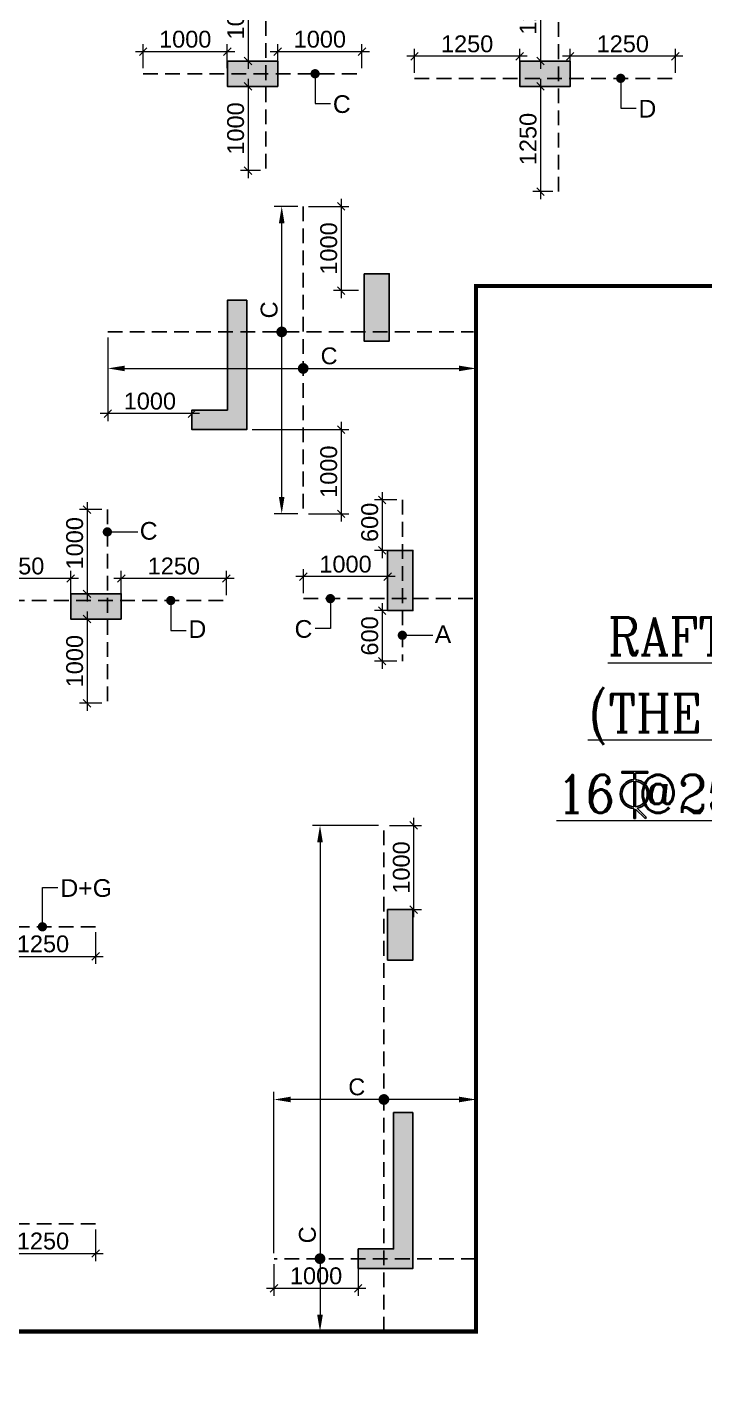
# Model space of a CAD drawing. Header units: millimetres. Extents: x 1123469 to 1752051, y -126924 to 196924.
# Drawn here: x 1483269 to 1491314, y 126439 to 142469 of the extents above; entities that cross this region are included whole.
import ezdxf

# ---------------------------------------------------------------- set-up
doc = ezdxf.new("R2010")
doc.units = ezdxf.units.MM
doc.header["$LTSCALE"] = 500
doc.header["$MEASUREMENT"] = 0
doc.header["$PDMODE"] = 34
doc.linetypes.add('CONTINOUS', pattern=[0])
doc.linetypes.add('HIDDEN', pattern=[0.375, 0.25, -0.125])
doc.layers.get('Defpoints').update_dxf_attribs({"lineweight": 0})
for name, color, linetype, lineweight in [('ARWO', 1, 'Continuous', 18), ('COLUMN NO', 1, 'Continuous', 20), ('CUT OUT', 1, 'Continuous', 13), ('dim-M', 1, 'Continuous', 15), ('FOOTING', 1, 'Continuous', 15), ('TEXT2', 3, 'Continuous', 15), ('TOWER COL HATCH', 253, 'Continuous', 20)]:
    doc.layers.add(name, color=color, linetype=linetype, lineweight=lineweight)
for name, color, linetype in [('COL. DIM', 3, 'Continuous'), ('reinf.', 4, 'Continuous'), ('TEX', 7, 'Continuous'), ('TEXT 1', 1, 'Continuous'), ('TOWER AREA COLUMN.', 6, 'Continuous')]:
    doc.layers.add(name, color=color, linetype=linetype)
doc.styles.add('3mm', font='arial.ttf')
doc.styles.add('K-DIM-2', font='romanc.shx', dxfattribs={"width": 0.9, "height": 125})
doc.dimstyles.new('PARAMVEER', dxfattribs={"dimtxt": 200, "dimasz": 100, "dimexe": 0, "dimexo": 25, "dimgap": 10, "dimtad": 1, "dimdec": 0, "dimrnd": 5, "dimzin": 0, "dimdsep": 46, "dimtxsty": '3mm', "dimblk": 'OBLIQUE', "dimcen": 0.09, "dimdle": 75, "dimclrd": 1, "dimclre": 1, "dimclrt": 3, "dimadec": 0, "dimazin": 0, "dimtfac": 1, "dimtdec": 0, "dimtmove": 1, "dimatfit": 3, "dimfxl": 100, "dimtolj": 1, "dimtzin": 0, "dimlwd": 18, "dimlwe": 5, "dimarcsym": 0})
doc.dimstyles.new('PARAMVEER BEAM', dxfattribs={"dimtxt": 200, "dimasz": 100, "dimexe": 0, "dimexo": 0, "dimgap": 10, "dimtad": 1, "dimdec": 0, "dimzin": 0, "dimdsep": 46, "dimtxsty": '3mm', "dimblk": 'ARCHTICK', "dimcen": 0.09, "dimdle": 75, "dimclrd": 1, "dimclre": 1, "dimclrt": 3, "dimadec": 0, "dimazin": 0, "dimtfac": 1, "dimtdec": 0, "dimtmove": 1, "dimatfit": 3, "dimfxl": 100, "dimtolj": 1, "dimtzin": 0, "dimlwd": 18, "dimlwe": 5, "dimarcsym": 0})

# ---------------------------------------------------------------- blocks, each defined once
blk = doc.blocks.new('3tgra')
at = {"layer": 'TOWER COL HATCH'}
h = blk.add_hatch(color=253, dxfattribs=at)
h.dxf.hatch_style = 1
h.paths.add_polyline_path([(1388426, 79042), (1388426, 78742), (1387826, 78742), (1387826, 79042)])
h = blk.add_hatch(color=253, dxfattribs=at)
h.dxf.hatch_style = 1
h.paths.add_polyline_path([(1391901, 79042), (1391901, 78742), (1391301, 78742), (1391301, 79042)])
h = blk.add_hatch(color=253, dxfattribs=at)
h.dxf.hatch_style = 1
h.paths.add_polyline_path([(1389451, 76517), (1389751, 76517), (1389751, 75717), (1389451, 75717)])
h = blk.add_hatch(color=253, dxfattribs=at)
h.dxf.hatch_style = 1
h.paths.add_polyline_path([(1388056, 76202), (1388056, 74667), (1387406, 74667), (1387406, 74897), (1387826, 74897), (1387826, 76202)])
h = blk.add_hatch(color=253, dxfattribs=at)
h.dxf.hatch_style = 1
h.paths.add_polyline_path([(1389731, 73232), (1390031, 73232), (1390031, 72517), (1389731, 72517)])
h = blk.add_hatch(color=253, dxfattribs=at)
h.dxf.hatch_style = 1
h.paths.add_polyline_path([(1386566, 72417), (1386566, 72717), (1385966, 72717), (1385966, 72417)])
h = blk.add_hatch(color=253, dxfattribs=at)
h.dxf.hatch_style = 1
h.paths.add_polyline_path([(1389731, 68967), (1390031, 68967), (1390031, 68367), (1389731, 68367)])
h = blk.add_hatch(color=253, dxfattribs=at)
h.dxf.hatch_style = 1
h.paths.add_polyline_path([(1390031, 66557), (1390031, 64707), (1389381, 64707), (1389381, 64937), (1389801, 64937), (1389801, 66557)])
at = {"layer": 'TOWER AREA COLUMN.', "color": 4}
for points in [[(1388426, 79042), (1388426, 78742), (1387826, 78742), (1387826, 79042)], [(1391901, 79042), (1391901, 78742), (1391301, 78742), (1391301, 79042)], [(1389451, 76517), (1389751, 76517), (1389751, 75717), (1389451, 75717)], [(1389731, 73232), (1390031, 73232), (1390031, 72517), (1389731, 72517)], [(1386566, 72417), (1386566, 72717), (1385966, 72717), (1385966, 72417)], [(1389731, 68967), (1390031, 68967), (1390031, 68367), (1389731, 68367)]]:
    blk.add_lwpolyline(points, close=True, dxfattribs=at)
for points in [[(1388056, 76202), (1388056, 74667), (1387406, 74667), (1387406, 74897), (1387826, 74897), (1387826, 76202), (1388056, 76202)], [(1390031, 66557), (1390031, 64707), (1389381, 64707), (1389381, 64937), (1389801, 64937), (1389801, 66557), (1390031, 66557)]]:
    blk.add_lwpolyline(points, dxfattribs=at)
blk = doc.blocks.new('_Oblique')
at = {"color": 0, "linetype": 'ByBlock', "lineweight": -2}
blk.add_line((-0.5, -0.5), (0.5, 0.5), dxfattribs=at)
blk = doc.blocks.new('*D332')
at = {"layer": 'COL. DIM', "color": 1, "linetype": 'CONTINOUS', "lineweight": 5, "ltscale": 10, "transparency": 16777216}
for p, q in [((1489518, 141764), (1489281, 141764)), ((1489518, 140514), (1489281, 140514))]:
    blk.add_line(p, q, dxfattribs=at)
at = {"layer": 'COL. DIM', "color": 1, "lineweight": 18, "ltscale": 10, "transparency": 16777216}
blk.add_line((1489371, 141854), (1489371, 140424), dxfattribs=at)
at = {"layer": 'Defpoints', "color": 0, "ltscale": 10, "transparency": 16777216}
for p in [(1489583, 141764), (1489371, 140514), (1489583, 140514)]:
    blk.add_point(p, dxfattribs=at)
at = {"layer": 'COL. DIM', "color": 1, "lineweight": 18, "ltscale": 10, "transparency": 16777216, "xscale": 90, "yscale": 90, "zscale": 90}
for p, rotation in [((1489371, 141764), 90), ((1489371, 140514), 270)]:
    blk.add_blockref('_Oblique', p, dxfattribs=dict(at, rotation=rotation))
at = {"layer": 'COL. DIM', "color": 3, "ltscale": 10, "transparency": 16777216, "insert": (1489224, 141139), "char_height": 200, "attachment_point": 5, "rotation": 90, "style": '3mm'}
blk.add_mtext('\\A1;1250', dxfattribs=at)
blk = doc.blocks.new('*D333')
at = {"layer": 'COL. DIM', "color": 1, "linetype": 'CONTINOUS', "lineweight": 5, "ltscale": 10, "transparency": 16777216}
for p, q in [((1487874, 141925), (1487874, 142211)), ((1489124, 141925), (1489124, 142211))]:
    blk.add_line(p, q, dxfattribs=at)
at = {"layer": 'COL. DIM', "color": 1, "lineweight": 18, "ltscale": 10, "transparency": 16777216}
blk.add_line((1489214, 142121), (1487784, 142121), dxfattribs=at)
at = {"layer": 'Defpoints', "color": 0, "ltscale": 10, "transparency": 16777216}
for p in [(1487874, 142121), (1487874, 141860), (1489124, 141860)]:
    blk.add_point(p, dxfattribs=at)
at = {"layer": 'COL. DIM', "color": 1, "lineweight": 18, "ltscale": 10, "transparency": 16777216, "xscale": 90, "yscale": 90, "zscale": 90, "rotation": 180}
blk.add_blockref('_Oblique', (1487874, 142121), dxfattribs=at)
at = {"layer": 'COL. DIM', "color": 1, "lineweight": 18, "ltscale": 10, "transparency": 16777216, "xscale": 90, "yscale": 90, "zscale": 90}
blk.add_blockref('_Oblique', (1489124, 142121), dxfattribs=at)
at = {"layer": 'COL. DIM', "color": 3, "ltscale": 10, "transparency": 16777216, "insert": (1488499, 142268), "char_height": 200, "attachment_point": 5, "style": '3mm'}
blk.add_mtext('\\A1;1250', dxfattribs=at)
blk = doc.blocks.new('_ArchTick')
at = {"color": 0, "linetype": 'ByBlock', "const_width": 0.15}
blk.add_lwpolyline([(-0.5, -0.5), (0.5, 0.5)], dxfattribs=at)
blk = doc.blocks.new('*D334')
at = {"layer": 'COL. DIM', "color": 1, "linetype": 'CONTINOUS', "lineweight": 5, "ltscale": 10, "transparency": 16777216}
for p, q in [((1489724, 141925), (1489724, 142211)), ((1490974, 141925), (1490974, 142211))]:
    blk.add_line(p, q, dxfattribs=at)
at = {"layer": 'COL. DIM', "color": 1, "lineweight": 18, "ltscale": 10, "transparency": 16777216}
blk.add_line((1491064, 142121), (1489634, 142121), dxfattribs=at)
at = {"layer": 'Defpoints', "color": 0, "ltscale": 10, "transparency": 16777216}
for p in [(1489724, 142121), (1489724, 141860), (1490974, 141860)]:
    blk.add_point(p, dxfattribs=at)
at = {"layer": 'COL. DIM', "color": 1, "lineweight": 18, "ltscale": 10, "transparency": 16777216, "xscale": 90, "yscale": 90, "zscale": 90, "rotation": 180}
blk.add_blockref('_Oblique', (1489724, 142121), dxfattribs=at)
at = {"layer": 'COL. DIM', "color": 1, "lineweight": 18, "ltscale": 10, "transparency": 16777216, "xscale": 90, "yscale": 90, "zscale": 90}
blk.add_blockref('_Oblique', (1490974, 142121), dxfattribs=at)
at = {"layer": 'COL. DIM', "color": 3, "ltscale": 10, "transparency": 16777216, "insert": (1490349, 142268), "char_height": 200, "attachment_point": 5, "style": '3mm'}
blk.add_mtext('\\A1;1250', dxfattribs=at)
blk = doc.blocks.new('*D335')
at = {"layer": 'COL. DIM', "color": 1, "linetype": 'CONTINOUS', "lineweight": 5, "ltscale": 10, "transparency": 16777216}
for p, q in [((1489518, 143314), (1489281, 143314)), ((1489518, 142064), (1489281, 142064))]:
    blk.add_line(p, q, dxfattribs=at)
at = {"layer": 'COL. DIM', "color": 1, "lineweight": 18, "ltscale": 10, "transparency": 16777216}
blk.add_line((1489371, 143404), (1489371, 141974), dxfattribs=at)
at = {"layer": 'Defpoints', "color": 0, "ltscale": 10, "transparency": 16777216}
for p in [(1489583, 143314), (1489371, 142064), (1489583, 142064)]:
    blk.add_point(p, dxfattribs=at)
at = {"layer": 'COL. DIM', "color": 1, "lineweight": 18, "ltscale": 10, "transparency": 16777216, "xscale": 90, "yscale": 90, "zscale": 90}
for p, rotation in [((1489371, 143314), 90), ((1489371, 142064), 270)]:
    blk.add_blockref('_Oblique', p, dxfattribs=dict(at, rotation=rotation))
at = {"layer": 'COL. DIM', "color": 3, "ltscale": 10, "transparency": 16777216, "insert": (1489224, 142689), "char_height": 200, "attachment_point": 5, "rotation": 90, "style": '3mm'}
blk.add_mtext('\\A1;1250', dxfattribs=at)
blk = doc.blocks.new('*D344')
at = {"layer": 'COL. DIM', "color": 1, "linetype": 'CONTINOUS', "lineweight": 5, "ltscale": 10, "transparency": 16777216}
for p, q in [((1486043, 141764), (1485806, 141764)), ((1486043, 140764), (1485806, 140764))]:
    blk.add_line(p, q, dxfattribs=at)
at = {"layer": 'COL. DIM', "color": 1, "lineweight": 18, "ltscale": 10, "transparency": 16777216}
blk.add_line((1485896, 141854), (1485896, 140674), dxfattribs=at)
at = {"layer": 'Defpoints', "color": 0, "ltscale": 10, "transparency": 16777216}
for p in [(1486108, 141764), (1485896, 140764), (1486108, 140764)]:
    blk.add_point(p, dxfattribs=at)
at = {"layer": 'COL. DIM', "color": 1, "lineweight": 18, "ltscale": 10, "transparency": 16777216, "xscale": 90, "yscale": 90, "zscale": 90}
for p, rotation in [((1485896, 141764), 90), ((1485896, 140764), 270)]:
    blk.add_blockref('_Oblique', p, dxfattribs=dict(at, rotation=rotation))
at = {"layer": 'COL. DIM', "color": 3, "ltscale": 10, "transparency": 16777216, "insert": (1485749, 141264), "char_height": 200, "attachment_point": 5, "rotation": 90, "style": '3mm'}
blk.add_mtext('\\A1;1000', dxfattribs=at)
blk = doc.blocks.new('*D345')
at = {"layer": 'COL. DIM', "color": 1, "linetype": 'CONTINOUS', "lineweight": 5, "ltscale": 10, "transparency": 16777216}
for p, q in [((1484649, 141979), (1484649, 142266)), ((1485649, 141979), (1485649, 142266))]:
    blk.add_line(p, q, dxfattribs=at)
at = {"layer": 'COL. DIM', "color": 1, "lineweight": 18, "ltscale": 10, "transparency": 16777216}
blk.add_line((1485739, 142176), (1484559, 142176), dxfattribs=at)
at = {"layer": 'Defpoints', "color": 0, "ltscale": 10, "transparency": 16777216}
for p in [(1484649, 142176), (1484649, 141914), (1485649, 141914)]:
    blk.add_point(p, dxfattribs=at)
at = {"layer": 'COL. DIM', "color": 1, "lineweight": 18, "ltscale": 10, "transparency": 16777216, "xscale": 90, "yscale": 90, "zscale": 90, "rotation": 180}
blk.add_blockref('_Oblique', (1484649, 142176), dxfattribs=at)
at = {"layer": 'COL. DIM', "color": 1, "lineweight": 18, "ltscale": 10, "transparency": 16777216, "xscale": 90, "yscale": 90, "zscale": 90}
blk.add_blockref('_Oblique', (1485649, 142176), dxfattribs=at)
at = {"layer": 'COL. DIM', "color": 3, "ltscale": 10, "transparency": 16777216, "insert": (1485149, 142323), "char_height": 200, "attachment_point": 5, "style": '3mm'}
blk.add_mtext('\\A1;1000', dxfattribs=at)
blk = doc.blocks.new('*D346')
at = {"layer": 'COL. DIM', "color": 1, "linetype": 'CONTINOUS', "lineweight": 5, "ltscale": 10, "transparency": 16777216}
for p, q in [((1486249, 141979), (1486249, 142266)), ((1487249, 141979), (1487249, 142266))]:
    blk.add_line(p, q, dxfattribs=at)
at = {"layer": 'COL. DIM', "color": 1, "lineweight": 18, "ltscale": 10, "transparency": 16777216}
blk.add_line((1487339, 142176), (1486159, 142176), dxfattribs=at)
at = {"layer": 'Defpoints', "color": 0, "ltscale": 10, "transparency": 16777216}
for p in [(1486249, 142176), (1486249, 141914), (1487249, 141914)]:
    blk.add_point(p, dxfattribs=at)
at = {"layer": 'COL. DIM', "color": 1, "lineweight": 18, "ltscale": 10, "transparency": 16777216, "xscale": 90, "yscale": 90, "zscale": 90, "rotation": 180}
blk.add_blockref('_Oblique', (1486249, 142176), dxfattribs=at)
at = {"layer": 'COL. DIM', "color": 1, "lineweight": 18, "ltscale": 10, "transparency": 16777216, "xscale": 90, "yscale": 90, "zscale": 90}
blk.add_blockref('_Oblique', (1487249, 142176), dxfattribs=at)
at = {"layer": 'COL. DIM', "color": 3, "ltscale": 10, "transparency": 16777216, "insert": (1486749, 142323), "char_height": 200, "attachment_point": 5, "style": '3mm'}
blk.add_mtext('\\A1;1000', dxfattribs=at)
blk = doc.blocks.new('*D347')
at = {"layer": 'COL. DIM', "color": 1, "lineweight": 18, "ltscale": 10, "transparency": 16777216}
blk.add_line((1485896, 143154), (1485896, 141974), dxfattribs=at)
at = {"layer": 'COL. DIM', "color": 1, "linetype": 'CONTINOUS', "lineweight": 5, "ltscale": 10, "transparency": 16777216}
for p, q in [((1486043, 143064), (1485806, 143064)), ((1486043, 142064), (1485806, 142064))]:
    blk.add_line(p, q, dxfattribs=at)
at = {"layer": 'Defpoints', "color": 0, "ltscale": 10, "transparency": 16777216}
for p in [(1486108, 143064), (1485896, 142064), (1486108, 142064)]:
    blk.add_point(p, dxfattribs=at)
at = {"layer": 'COL. DIM', "color": 1, "lineweight": 18, "ltscale": 10, "transparency": 16777216, "xscale": 90, "yscale": 90, "zscale": 90}
for p, rotation in [((1485896, 143064), 90), ((1485896, 142064), 270)]:
    blk.add_blockref('_Oblique', p, dxfattribs=dict(at, rotation=rotation))
at = {"layer": 'COL. DIM', "color": 3, "ltscale": 10, "transparency": 16777216, "insert": (1485749, 142632), "char_height": 200, "attachment_point": 5, "rotation": 90, "style": '3mm'}
blk.add_mtext('\\A1;1000', dxfattribs=at)
blk = doc.blocks.new('*D348')
at = {"layer": 'COL. DIM', "color": 1, "lineweight": 18, "ltscale": 10, "transparency": 16777216}
blk.add_line((1487002, 137779), (1487002, 136599), dxfattribs=at)
at = {"layer": 'COL. DIM', "color": 1, "linetype": 'CONTINOUS', "lineweight": 5, "ltscale": 10, "transparency": 16777216}
for p, q in [((1485944, 137689), (1487092, 137689)), ((1486616, 136689), (1487092, 136689))]:
    blk.add_line(p, q, dxfattribs=at)
at = {"layer": 'Defpoints', "color": 0, "ltscale": 10, "transparency": 16777216}
for p in [(1485879, 137689), (1486551, 136689), (1487002, 136689)]:
    blk.add_point(p, dxfattribs=at)
at = {"layer": 'COL. DIM', "color": 1, "lineweight": 18, "ltscale": 10, "transparency": 16777216, "xscale": 90, "yscale": 90, "zscale": 90}
for p, rotation in [((1487002, 137689), 90), ((1487002, 136689), 270)]:
    blk.add_blockref('_Oblique', p, dxfattribs=dict(at, rotation=rotation))
at = {"layer": 'COL. DIM', "color": 3, "ltscale": 10, "transparency": 16777216, "insert": (1486855, 137189), "char_height": 200, "attachment_point": 5, "rotation": 90, "style": '3mm'}
blk.add_mtext('\\A1;1000', dxfattribs=at)
blk = doc.blocks.new('*D349')
at = {"layer": 'COL. DIM', "color": 1, "linetype": 'CONTINOUS', "lineweight": 5, "ltscale": 10, "transparency": 16777216}
for p, q in [((1484229, 138784), (1484229, 137789)), ((1485229, 137854), (1485229, 137789))]:
    blk.add_line(p, q, dxfattribs=at)
at = {"layer": 'COL. DIM', "color": 1, "lineweight": 18, "ltscale": 10, "transparency": 16777216}
blk.add_line((1485319, 137879), (1484139, 137879), dxfattribs=at)
at = {"layer": 'Defpoints', "color": 0, "ltscale": 10, "transparency": 16777216}
for p in [(1484229, 138849), (1484229, 137879), (1485229, 137919)]:
    blk.add_point(p, dxfattribs=at)
at = {"layer": 'COL. DIM', "color": 1, "lineweight": 18, "ltscale": 10, "transparency": 16777216, "xscale": 90, "yscale": 90, "zscale": 90, "rotation": 180}
blk.add_blockref('_Oblique', (1484229, 137879), dxfattribs=at)
at = {"layer": 'COL. DIM', "color": 1, "lineweight": 18, "ltscale": 10, "transparency": 16777216, "xscale": 90, "yscale": 90, "zscale": 90}
blk.add_blockref('_Oblique', (1485229, 137879), dxfattribs=at)
at = {"layer": 'COL. DIM', "color": 3, "ltscale": 10, "transparency": 16777216, "insert": (1484729, 138026), "char_height": 200, "attachment_point": 5, "style": '3mm'}
blk.add_mtext('\\A1;1000', dxfattribs=at)
blk = doc.blocks.new('*D350')
at = {"layer": 'COL. DIM', "color": 1, "lineweight": 18, "ltscale": 10, "transparency": 16777216}
blk.add_line((1487002, 140429), (1487002, 139249), dxfattribs=at)
at = {"layer": 'COL. DIM', "color": 1, "linetype": 'CONTINOUS', "lineweight": 5, "ltscale": 10, "transparency": 16777216}
for p, q in [((1486616, 140339), (1487092, 140339)), ((1487209, 139339), (1486912, 139339))]:
    blk.add_line(p, q, dxfattribs=at)
at = {"layer": 'Defpoints', "color": 0, "ltscale": 10, "transparency": 16777216}
for p in [(1486551, 140339), (1487002, 139339), (1487274, 139339)]:
    blk.add_point(p, dxfattribs=at)
at = {"layer": 'COL. DIM', "color": 1, "lineweight": 18, "ltscale": 10, "transparency": 16777216, "xscale": 90, "yscale": 90, "zscale": 90}
for p, rotation in [((1487002, 140339), 90), ((1487002, 139339), 270)]:
    blk.add_blockref('_Oblique', p, dxfattribs=dict(at, rotation=rotation))
at = {"layer": 'COL. DIM', "color": 3, "ltscale": 10, "transparency": 16777216, "insert": (1486855, 139839), "char_height": 200, "attachment_point": 5, "rotation": 90, "style": '3mm'}
blk.add_mtext('\\A1;1000', dxfattribs=at)
blk = doc.blocks.new('*D351')
at = {"layer": 'COL. DIM', "color": 1, "linetype": 'CONTINOUS', "lineweight": 5, "ltscale": 10, "transparency": 16777216}
for p, q in [((1484229, 138593), (1484229, 138325)), ((1488604, 138593), (1488604, 138325))]:
    blk.add_line(p, q, dxfattribs=at)
at = {"layer": 'COL. DIM', "color": 1, "lineweight": 18, "ltscale": 10, "transparency": 16777216}
blk.add_line((1484429, 138415), (1488404, 138415), dxfattribs=at)
at = {"layer": 'COL. DIM', "color": 1, "ltscale": 10, "transparency": 16777216}
for points in [[(1484429, 138448), (1484429, 138382), (1484229, 138415)], [(1488404, 138448), (1488404, 138382), (1488604, 138415)]]:
    blk.add_solid(points, dxfattribs=at)
at = {"layer": 'Defpoints', "color": 0, "ltscale": 10, "transparency": 16777216}
for p in [(1484229, 138658), (1488604, 138658), (1488604, 138415)]:
    blk.add_point(p, dxfattribs=at)
at = {"layer": 'COL. DIM', "color": 3, "ltscale": 10, "transparency": 16777216, "insert": (1486859, 138563), "char_height": 200, "attachment_point": 5, "style": '3mm'}
blk.add_mtext('\\A1;C ', dxfattribs=at)
blk = doc.blocks.new('*D352')
at = {"layer": 'COL. DIM', "color": 1, "linetype": 'CONTINOUS', "lineweight": 5, "ltscale": 10, "transparency": 16777216}
for p, q in [((1486486, 140339), (1486206, 140339)), ((1486486, 136689), (1486206, 136689))]:
    blk.add_line(p, q, dxfattribs=at)
at = {"layer": 'COL. DIM', "color": 1, "lineweight": 18, "ltscale": 10, "transparency": 16777216}
blk.add_line((1486296, 136889), (1486296, 140139), dxfattribs=at)
at = {"layer": 'COL. DIM', "color": 1, "ltscale": 10, "transparency": 16777216}
for points in [[(1486262, 140139), (1486329, 140139), (1486296, 140339)], [(1486262, 136889), (1486329, 136889), (1486296, 136689)]]:
    blk.add_solid(points, dxfattribs=at)
at = {"layer": 'Defpoints', "color": 0, "ltscale": 10, "transparency": 16777216}
for p in [(1486296, 140339), (1486551, 140339), (1486551, 136689)]:
    blk.add_point(p, dxfattribs=at)
at = {"layer": 'COL. DIM', "color": 3, "ltscale": 10, "transparency": 16777216, "insert": (1486147, 139110), "char_height": 200, "attachment_point": 5, "rotation": 90, "style": '3mm'}
blk.add_mtext('\\A1;C ', dxfattribs=at)
blk = doc.blocks.new('*D428')
at = {"layer": 'COL. DIM', "color": 1, "lineweight": 18, "ltscale": 10, "transparency": 16777216}
blk.add_line((1483983, 135529), (1483983, 134349), dxfattribs=at)
at = {"layer": 'COL. DIM', "color": 1, "linetype": 'CONTINOUS', "lineweight": 5, "ltscale": 10, "transparency": 16777216}
for p, q in [((1484159, 135439), (1483893, 135439)), ((1484159, 134439), (1483893, 134439))]:
    blk.add_line(p, q, dxfattribs=at)
at = {"layer": 'Defpoints', "color": 0, "ltscale": 10, "transparency": 16777216}
for p in [(1484224, 135439), (1483983, 134439), (1484224, 134439)]:
    blk.add_point(p, dxfattribs=at)
at = {"layer": 'COL. DIM', "color": 1, "lineweight": 18, "ltscale": 10, "transparency": 16777216, "xscale": 90, "yscale": 90, "zscale": 90}
for p, rotation in [((1483983, 135439), 90), ((1483983, 134439), 270)]:
    blk.add_blockref('_Oblique', p, dxfattribs=dict(at, rotation=rotation))
at = {"layer": 'COL. DIM', "color": 3, "ltscale": 10, "transparency": 16777216, "insert": (1483836, 134939), "char_height": 200, "attachment_point": 5, "rotation": 90, "style": '3mm'}
blk.add_mtext('\\A1;1000', dxfattribs=at)
blk = doc.blocks.new('*D429')
at = {"layer": 'COL. DIM', "color": 1, "linetype": 'CONTINOUS', "lineweight": 5, "ltscale": 10, "transparency": 16777216}
for p, q in [((1484389, 135724), (1484389, 136011)), ((1485639, 135724), (1485639, 136011))]:
    blk.add_line(p, q, dxfattribs=at)
at = {"layer": 'COL. DIM', "color": 1, "lineweight": 18, "ltscale": 10, "transparency": 16777216}
blk.add_line((1485729, 135921), (1484299, 135921), dxfattribs=at)
at = {"layer": 'Defpoints', "color": 0, "ltscale": 10, "transparency": 16777216}
for p in [(1484389, 135921), (1484389, 135659), (1485639, 135659)]:
    blk.add_point(p, dxfattribs=at)
at = {"layer": 'COL. DIM', "color": 1, "lineweight": 18, "ltscale": 10, "transparency": 16777216, "xscale": 90, "yscale": 90, "zscale": 90, "rotation": 180}
blk.add_blockref('_Oblique', (1484389, 135921), dxfattribs=at)
at = {"layer": 'COL. DIM', "color": 1, "lineweight": 18, "ltscale": 10, "transparency": 16777216, "xscale": 90, "yscale": 90, "zscale": 90}
blk.add_blockref('_Oblique', (1485639, 135921), dxfattribs=at)
at = {"layer": 'COL. DIM', "color": 3, "ltscale": 10, "transparency": 16777216, "insert": (1485014, 136068), "char_height": 200, "attachment_point": 5, "style": '3mm'}
blk.add_mtext('\\A1;1250', dxfattribs=at)
blk = doc.blocks.new('*D430')
at = {"layer": 'COL. DIM', "color": 1, "linetype": 'CONTINOUS', "lineweight": 5, "ltscale": 10, "transparency": 16777216}
for p, q in [((1484159, 136739), (1483893, 136739)), ((1484159, 135739), (1483893, 135739))]:
    blk.add_line(p, q, dxfattribs=at)
at = {"layer": 'COL. DIM', "color": 1, "lineweight": 18, "ltscale": 10, "transparency": 16777216}
blk.add_line((1483983, 136829), (1483983, 135649), dxfattribs=at)
at = {"layer": 'Defpoints', "color": 0, "ltscale": 10, "transparency": 16777216}
for p in [(1484224, 136739), (1483983, 135739), (1484224, 135739)]:
    blk.add_point(p, dxfattribs=at)
at = {"layer": 'COL. DIM', "color": 1, "lineweight": 18, "ltscale": 10, "transparency": 16777216, "xscale": 90, "yscale": 90, "zscale": 90}
for p, rotation in [((1483983, 136739), 90), ((1483983, 135739), 270)]:
    blk.add_blockref('_Oblique', p, dxfattribs=dict(at, rotation=rotation))
at = {"layer": 'COL. DIM', "color": 3, "ltscale": 10, "transparency": 16777216, "insert": (1483836, 136339), "char_height": 200, "attachment_point": 5, "rotation": 90, "style": '3mm'}
blk.add_mtext('\\A1;1000', dxfattribs=at)
blk = doc.blocks.new('*D431')
at = {"layer": 'COL. DIM', "color": 1, "linetype": 'CONTINOUS', "lineweight": 5, "ltscale": 10, "transparency": 16777216}
for p, q in [((1482539, 135724), (1482539, 136011)), ((1483789, 135724), (1483789, 136011))]:
    blk.add_line(p, q, dxfattribs=at)
at = {"layer": 'COL. DIM', "color": 1, "lineweight": 18, "ltscale": 10, "transparency": 16777216}
blk.add_line((1483879, 135921), (1482449, 135921), dxfattribs=at)
at = {"layer": 'Defpoints', "color": 0, "ltscale": 10, "transparency": 16777216}
for p in [(1482539, 135921), (1482539, 135659), (1483789, 135659)]:
    blk.add_point(p, dxfattribs=at)
at = {"layer": 'COL. DIM', "color": 1, "lineweight": 18, "ltscale": 10, "transparency": 16777216, "xscale": 90, "yscale": 90, "zscale": 90, "rotation": 180}
blk.add_blockref('_Oblique', (1482539, 135921), dxfattribs=at)
at = {"layer": 'COL. DIM', "color": 1, "lineweight": 18, "ltscale": 10, "transparency": 16777216, "xscale": 90, "yscale": 90, "zscale": 90}
blk.add_blockref('_Oblique', (1483789, 135921), dxfattribs=at)
at = {"layer": 'COL. DIM', "color": 3, "ltscale": 10, "transparency": 16777216, "insert": (1483164, 136068), "char_height": 200, "attachment_point": 5, "style": '3mm'}
blk.add_mtext('\\A1;1250', dxfattribs=at)
blk = doc.blocks.new('*D432')
at = {"layer": 'COL. DIM', "color": 1, "lineweight": 18, "ltscale": 10, "transparency": 16777216}
blk.add_line((1487489, 135629), (1487489, 134849), dxfattribs=at)
at = {"layer": 'COL. DIM', "color": 1, "linetype": 'CONTINOUS', "lineweight": 5, "ltscale": 10, "transparency": 16777216}
for p, q in [((1487665, 135539), (1487399, 135539)), ((1487665, 134939), (1487399, 134939))]:
    blk.add_line(p, q, dxfattribs=at)
at = {"layer": 'Defpoints', "color": 0, "ltscale": 10, "transparency": 16777216}
for p in [(1487730, 135539), (1487489, 134939), (1487730, 134939)]:
    blk.add_point(p, dxfattribs=at)
at = {"layer": 'COL. DIM', "color": 1, "lineweight": 18, "ltscale": 10, "transparency": 16777216, "xscale": 90, "yscale": 90, "zscale": 90}
for p, rotation in [((1487489, 135539), 90), ((1487489, 134939), 270)]:
    blk.add_blockref('_Oblique', p, dxfattribs=dict(at, rotation=rotation))
at = {"layer": 'COL. DIM', "color": 3, "ltscale": 10, "transparency": 16777216, "insert": (1487342, 135239), "char_height": 200, "attachment_point": 5, "rotation": 90, "style": '3mm'}
blk.add_mtext('\\A1;600', dxfattribs=at)
blk = doc.blocks.new('*D433')
at = {"layer": 'COL. DIM', "color": 1, "lineweight": 18, "ltscale": 10, "transparency": 16777216}
blk.add_line((1487489, 136944), (1487489, 136164), dxfattribs=at)
at = {"layer": 'COL. DIM', "color": 1, "linetype": 'CONTINOUS', "lineweight": 5, "ltscale": 10, "transparency": 16777216}
for p, q in [((1487665, 136854), (1487399, 136854)), ((1487665, 136254), (1487399, 136254))]:
    blk.add_line(p, q, dxfattribs=at)
at = {"layer": 'Defpoints', "color": 0, "ltscale": 10, "transparency": 16777216}
for p in [(1487730, 136854), (1487489, 136254), (1487730, 136254)]:
    blk.add_point(p, dxfattribs=at)
at = {"layer": 'COL. DIM', "color": 1, "lineweight": 18, "ltscale": 10, "transparency": 16777216, "xscale": 90, "yscale": 90, "zscale": 90}
for p, rotation in [((1487489, 136854), 90), ((1487489, 136254), 270)]:
    blk.add_blockref('_Oblique', p, dxfattribs=dict(at, rotation=rotation))
at = {"layer": 'COL. DIM', "color": 3, "ltscale": 10, "transparency": 16777216, "insert": (1487342, 136587), "char_height": 200, "attachment_point": 5, "rotation": 90, "style": '3mm'}
blk.add_mtext('\\A1;600', dxfattribs=at)
blk = doc.blocks.new('*D434')
at = {"layer": 'COL. DIM', "color": 1, "lineweight": 18, "ltscale": 10, "transparency": 16777216}
blk.add_line((1487644, 135943), (1486464, 135943), dxfattribs=at)
at = {"layer": 'COL. DIM', "color": 1, "linetype": 'CONTINOUS', "lineweight": 5, "ltscale": 10, "transparency": 16777216}
for p, q in [((1486554, 135746), (1486554, 136033)), ((1487554, 135746), (1487554, 136033))]:
    blk.add_line(p, q, dxfattribs=at)
at = {"layer": 'Defpoints', "color": 0, "ltscale": 10, "transparency": 16777216}
for p in [(1486554, 135943), (1486554, 135681), (1487554, 135681)]:
    blk.add_point(p, dxfattribs=at)
at = {"layer": 'COL. DIM', "color": 1, "lineweight": 18, "ltscale": 10, "transparency": 16777216, "xscale": 90, "yscale": 90, "zscale": 90, "rotation": 180}
blk.add_blockref('_Oblique', (1486554, 135943), dxfattribs=at)
at = {"layer": 'COL. DIM', "color": 1, "lineweight": 18, "ltscale": 10, "transparency": 16777216, "xscale": 90, "yscale": 90, "zscale": 90}
blk.add_blockref('_Oblique', (1487554, 135943), dxfattribs=at)
at = {"layer": 'COL. DIM', "color": 3, "ltscale": 10, "transparency": 16777216, "insert": (1487054, 136090), "char_height": 200, "attachment_point": 5, "style": '3mm'}
blk.add_mtext('\\A1;1000', dxfattribs=at)
blk = doc.blocks.new('*D462')
at = {"layer": 'COL. DIM', "color": 1, "linetype": 'CONTINOUS', "lineweight": 5, "ltscale": 10, "transparency": 16777216}
for p, q in [((1482834, 128192), (1482834, 127816)), ((1484084, 128192), (1484084, 127816))]:
    blk.add_line(p, q, dxfattribs=at)
at = {"layer": 'COL. DIM', "color": 1, "lineweight": 18, "ltscale": 10, "transparency": 16777216}
blk.add_line((1482744, 127906), (1484174, 127906), dxfattribs=at)
at = {"layer": 'Defpoints', "color": 0, "ltscale": 10, "transparency": 16777216}
for p in [(1482834, 128257), (1484084, 128257), (1484084, 127906)]:
    blk.add_point(p, dxfattribs=at)
at = {"layer": 'COL. DIM', "color": 1, "lineweight": 18, "ltscale": 10, "transparency": 16777216, "xscale": 90, "yscale": 90, "zscale": 90, "rotation": 180}
blk.add_blockref('_Oblique', (1482834, 127906), dxfattribs=at)
at = {"layer": 'COL. DIM', "color": 1, "lineweight": 18, "ltscale": 10, "transparency": 16777216, "xscale": 90, "yscale": 90, "zscale": 90}
blk.add_blockref('_Oblique', (1484084, 127906), dxfattribs=at)
at = {"layer": 'COL. DIM', "color": 3, "ltscale": 10, "transparency": 16777216, "insert": (1483459, 128053), "char_height": 200, "attachment_point": 5, "style": '3mm'}
blk.add_mtext('\\A1;1250', dxfattribs=at)
blk = doc.blocks.new('*D463')
at = {"layer": 'COL. DIM', "color": 1, "lineweight": 18, "ltscale": 10, "transparency": 16777216}
blk.add_line((1487865, 131899), (1487865, 133079), dxfattribs=at)
at = {"layer": 'COL. DIM', "color": 1, "linetype": 'CONTINOUS', "lineweight": 5, "ltscale": 10, "transparency": 16777216}
for p, q in [((1487575, 132989), (1487955, 132989)), ((1487689, 131989), (1487955, 131989))]:
    blk.add_line(p, q, dxfattribs=at)
at = {"layer": 'Defpoints', "color": 0, "ltscale": 10, "transparency": 16777216}
for p in [(1487510, 132989), (1487865, 132989), (1487624, 131989)]:
    blk.add_point(p, dxfattribs=at)
at = {"layer": 'COL. DIM', "color": 1, "lineweight": 18, "ltscale": 10, "transparency": 16777216, "xscale": 90, "yscale": 90, "zscale": 90}
for p, rotation in [((1487865, 132989), 90), ((1487865, 131989), 270)]:
    blk.add_blockref('_Oblique', p, dxfattribs=dict(at, rotation=rotation))
at = {"layer": 'COL. DIM', "color": 3, "ltscale": 10, "transparency": 16777216, "insert": (1487718, 132489), "char_height": 200, "attachment_point": 5, "rotation": 90, "style": '3mm'}
blk.add_mtext('\\A1;1000', dxfattribs=at)
blk = doc.blocks.new('*D464')
at = {"layer": 'COL. DIM', "color": 1, "linetype": 'CONTINOUS', "lineweight": 5, "ltscale": 10, "transparency": 16777216}
for p, q in [((1486204, 127779), (1486204, 127403)), ((1487204, 127779), (1487204, 127403))]:
    blk.add_line(p, q, dxfattribs=at)
at = {"layer": 'COL. DIM', "color": 1, "lineweight": 18, "ltscale": 10, "transparency": 16777216}
blk.add_line((1486114, 127493), (1487294, 127493), dxfattribs=at)
at = {"layer": 'Defpoints', "color": 0, "ltscale": 10, "transparency": 16777216}
for p in [(1486204, 127844), (1487204, 127844), (1487204, 127493)]:
    blk.add_point(p, dxfattribs=at)
at = {"layer": 'COL. DIM', "color": 1, "lineweight": 18, "ltscale": 10, "transparency": 16777216, "xscale": 90, "yscale": 90, "zscale": 90, "rotation": 180}
blk.add_blockref('_Oblique', (1486204, 127493), dxfattribs=at)
at = {"layer": 'COL. DIM', "color": 1, "lineweight": 18, "ltscale": 10, "transparency": 16777216, "xscale": 90, "yscale": 90, "zscale": 90}
blk.add_blockref('_Oblique', (1487204, 127493), dxfattribs=at)
at = {"layer": 'COL. DIM', "color": 3, "ltscale": 10, "transparency": 16777216, "insert": (1486704, 127640), "char_height": 200, "attachment_point": 5, "style": '3mm'}
blk.add_mtext('\\A1;1000', dxfattribs=at)
blk = doc.blocks.new('*D465')
at = {"layer": 'COL. DIM', "color": 1, "linetype": 'CONTINOUS', "lineweight": 5, "ltscale": 10, "transparency": 16777216}
for p, q in [((1486204, 127909), (1486204, 129824)), ((1488604, 129412), (1488604, 129824))]:
    blk.add_line(p, q, dxfattribs=at)
at = {"layer": 'COL. DIM', "color": 1, "lineweight": 18, "ltscale": 10, "transparency": 16777216}
blk.add_line((1488404, 129734), (1486404, 129734), dxfattribs=at)
at = {"layer": 'COL. DIM', "color": 1, "ltscale": 10, "transparency": 16777216}
for points in [[(1486404, 129768), (1486404, 129701), (1486204, 129734)], [(1488404, 129768), (1488404, 129701), (1488604, 129734)]]:
    blk.add_solid(points, dxfattribs=at)
at = {"layer": 'Defpoints', "color": 0, "ltscale": 10, "transparency": 16777216}
for p in [(1486204, 129734), (1488604, 129347), (1486204, 127844)]:
    blk.add_point(p, dxfattribs=at)
at = {"layer": 'COL. DIM', "color": 3, "ltscale": 10, "transparency": 16777216, "insert": (1487188, 129883), "char_height": 200, "attachment_point": 5, "style": '3mm'}
blk.add_mtext('\\A1;C', dxfattribs=at)
blk = doc.blocks.new('*D474')
at = {"layer": 'COL. DIM', "color": 1, "linetype": 'CONTINOUS', "lineweight": 5, "ltscale": 10, "transparency": 16777216}
for p, q in [((1487445, 132989), (1486661, 132989)), ((1487445, 126979), (1486661, 126979))]:
    blk.add_line(p, q, dxfattribs=at)
at = {"layer": 'COL. DIM', "color": 1, "lineweight": 18, "ltscale": 10, "transparency": 16777216}
blk.add_line((1486751, 132789), (1486751, 127179), dxfattribs=at)
at = {"layer": 'COL. DIM', "color": 1, "ltscale": 10, "transparency": 16777216}
for points in [[(1486717, 132789), (1486784, 132789), (1486751, 132989)], [(1486717, 127179), (1486784, 127179), (1486751, 126979)]]:
    blk.add_solid(points, dxfattribs=at)
at = {"layer": 'Defpoints', "color": 0, "ltscale": 10, "transparency": 16777216}
for p in [(1487510, 132989), (1486751, 126979), (1487510, 126979)]:
    blk.add_point(p, dxfattribs=at)
at = {"layer": 'COL. DIM', "color": 3, "ltscale": 10, "transparency": 16777216, "insert": (1486602, 128127), "char_height": 200, "attachment_point": 5, "rotation": 90, "style": '3mm'}
blk.add_mtext('\\A1;C', dxfattribs=at)
blk = doc.blocks.new('*D467')
at = {"layer": 'COL. DIM', "color": 1, "linetype": 'CONTINOUS', "lineweight": 5, "ltscale": 10, "transparency": 16777216}
for p, q in [((1482834, 131720), (1482834, 131344)), ((1484084, 131720), (1484084, 131344))]:
    blk.add_line(p, q, dxfattribs=at)
at = {"layer": 'COL. DIM', "color": 1, "lineweight": 18, "ltscale": 10, "transparency": 16777216}
blk.add_line((1482744, 131434), (1484174, 131434), dxfattribs=at)
at = {"layer": 'Defpoints', "color": 0, "ltscale": 10, "transparency": 16777216}
for p in [(1482834, 131785), (1484084, 131785), (1484084, 131434)]:
    blk.add_point(p, dxfattribs=at)
at = {"layer": 'COL. DIM', "color": 1, "lineweight": 18, "ltscale": 10, "transparency": 16777216, "xscale": 90, "yscale": 90, "zscale": 90, "rotation": 180}
blk.add_blockref('_Oblique', (1482834, 131434), dxfattribs=at)
at = {"layer": 'COL. DIM', "color": 1, "lineweight": 18, "ltscale": 10, "transparency": 16777216, "xscale": 90, "yscale": 90, "zscale": 90}
blk.add_blockref('_Oblique', (1484084, 131434), dxfattribs=at)
at = {"layer": 'COL. DIM', "color": 3, "ltscale": 10, "transparency": 16777216, "insert": (1483459, 131581), "char_height": 200, "attachment_point": 5, "style": '3mm'}
blk.add_mtext('\\A1;1250', dxfattribs=at)
blk = doc.blocks.new('ISO TOR')
at = {"layer": 'TEX'}
for p, q in [((741.1, 331), (850, 331)), ((741.1, 331), (741.1, 324.1)), ((741.1, 324.1), (792, 324.1)), ((792, 324.1), (792, 297.5)), ((792, 290.5), (792, 183.4)), ((799, 324.1), (850, 324.1)), ((799, 324.1), (799, 297.4)), ((799, 290.4), (799, 183.5)), ((850, 331), (850, 324.1)), ((792, 176.5), (792, 133.7)), ((799, 174), (799, 133.7)), ((799, 174), (839.3, 133.7)), ((805.5, 177.4), (844.3, 138.6)), ((805.5, 177.4), (844.3, 138.6)), ((792, 133.7), (799, 133.7)), ((844.3, 138.6), (839.3, 133.7))]:
    blk.add_line(p, q, dxfattribs=at)
for major_axis, start_param, end_param in [((0, 60.6), 0.042318, 3.099275), ((0, 53.6), 0.047823, 3.09377), ((0, 60.6), 3.322651, 6.210393), ((0, 53.6), 3.223885, 6.200893)]:
    blk.add_ellipse((794.6, 237), major_axis=major_axis, ratio=1, start_param=start_param, end_param=end_param, dxfattribs=at)

msp = doc.modelspace()

# ---------------------------------------------------------------- linework, layer by layer
at = {"layer": 'dim-M', "color": 4, "ltscale": 10, "const_width": 63.8}
for points in [[(1486263.7, 138848.7, 1), (1486327.4, 138848.7, 1)], [(1486519.1, 138414.9, 1), (1486582.8, 138414.9, 1)], [(1487542, 129734.3, 1), (1487478.2, 129734.3, 1)], [(1486782.6, 127844.3, 1), (1486718.9, 127844.3, 1)]]:
    msp.add_lwpolyline(points, format="xyb", close=True, dxfattribs=at)
at = {"layer": 'FOOTING', "color": 3, "ltscale": 10, "const_width": 50}
msp.add_lwpolyline([(1514784.2, 139394.2), (1488604.2, 139394.2), (1488604.2, 126979.3), (1480049.2, 126979.3), (1480049.2, 126464.3), (1471269.2, 126464.3), (1471269.2, 126979.3), (1462714.2, 126979.3), (1462714.2, 148629.4), (1473804.2, 148629.4), (1473804.2, 158914.1), (1482679.2, 158914.1), (1482679.2, 157414.1), (1486629.2, 157414.1), (1486629.2, 156599.2), (1488324.2, 156599.2), (1488324.2, 155194.2), (1515064.2, 155194.2)], dxfattribs=at)
at = {"layer": 'reinf.', "color": 4, "linetype": 'HIDDEN', "ltscale": 1.4}
for p, q in [((1489583.2, 143314.2), (1489583.2, 140514.2)), ((1486108.1, 143064.2), (1486108.1, 140764.2)), ((1484649.2, 141914.2), (1487249.2, 141914.2)), ((1487874.2, 141859.6), (1490974.2, 141859.6)), ((1486551, 140339.2), (1486551, 136689)), ((1484229.2, 138848.7), (1488574.2, 138848.7)), ((1484223.8, 136739.3), (1484223.8, 134439.3)), ((1487729.5, 136854.3), (1487729.5, 134939.3)), ((1482539.2, 135659.3), (1485639.2, 135659.3)), ((1486554.2, 135681.3), (1488604.2, 135681.3)), ((1487510.1, 126979.3), (1487510.1, 132989.3)), ((1484084.2, 131785.1), (1481284.2, 131785.1)), ((1484084.2, 128257.2), (1481284.2, 128257.2)), ((1488604.2, 127844.3), (1486204.2, 127844.3))]:
    msp.add_line(p, q, dxfattribs=at)

# ---------------------------------------------------------------- block references
at = {"layer": 'CUT OUT', "color": 4}
msp.add_blockref('3tgra', (97823.6, 63022.5), dxfattribs=at)
at = {"layer": 'TEXT2', "color": 6, "linetype": 'ByBlock', "xscale": 2.829909647889309, "yscale": 2.829909647889309, "zscale": 2.829909647889309}
msp.add_blockref('ISO TOR', (1488240.1, 132690.9), dxfattribs=at)

# ---------------------------------------------------------------- texts
at = {"layer": 'COLUMN NO', "color": 3, "linetype": 'Continuous', "lineweight": 20, "style": 'K-DIM-2', "width": 0.9}
for s, p in [('%%URAFT REINF. DETAILS AT BOTTOM LVL.', (1490171.1, 135009.3)), ('%%U(THE PLAN HAS SHOWN ONLY EXTRA REINFORCEMENT)', (1489933.9, 134095.8)), ('%%U16 @250C/C BOTTOM ALTHOUGH R/F. NOT SHOWN IN PLAN FOR CLARITY.', (1489562.7, 133137.5))]:
    msp.add_text(s, height=450, dxfattribs=at).set_placement(p)
at = {"layer": 'TEXT 1', "color": 2, "linetype": 'ByBlock', "style": '3mm'}
for s, p in [('C', (1486903.7, 141448.7, -0.1)), ('D', (1490535.5, 141394, -0.1)), ('C', (1484608.7, 136381.7, -0.1)), ('D', (1485188, 135214.6, -0.1)), ('C', (1486448.5, 135216.9, -0.1)), ('A', (1488114.5, 135154.1, -0.1)), ('D+G', (1483666.6, 132140.4, -0.1))]:
    msp.add_text(s, height=210, dxfattribs=at).set_placement(p)

# ---------------------------------------------------------------- dimensions: what is measured, and where the dimension line sits
at = {"layer": 'COL. DIM', "color": 6, "ltscale": 10}
for base, p1, p2, angle, picture, middle in [((1489370.8, 142064.2), (1489583.2, 143314.2), (1489583.2, 142064.2), 90, '*D335', (1489223.6, 142689.2)), ((1486249.2, 142175.8), (1487249.2, 141914.2), (1486249.2, 141914.2), 180, '*D346', (1486749.2, 142322.9)), ((1489724.2, 142121.1), (1490974.2, 141859.6), (1489724.2, 141859.6), 180, '*D334', (1490349.2, 142268.2)), ((1485895.7, 140764.2), (1486108.1, 141764.2), (1486108.1, 140764.2), 90, '*D344', (1485748.6, 141264.2)), ((1489370.8, 140514.2), (1489583.2, 141764.2), (1489583.2, 140514.2), 90, '*D332', (1489223.6, 141139.2)), ((1487002.5, 139339.2), (1486551, 140339.2), (1487274.2, 139339.2), 90, '*D350', (1486855.4, 139839.2)), ((1487002.5, 136689), (1485879.2, 137689), (1486551, 136689), 90, '*D348', (1486855.4, 137189)), ((1482539.2, 135920.8), (1483789.2, 135659.3), (1482539.2, 135659.3), 180, '*D431', (1483164.2, 136067.9)), ((1484389.2, 135920.8), (1485639.2, 135659.3), (1484389.2, 135659.3), 180, '*D429', (1485014.2, 136067.9)), ((1486554.2, 135942.9), (1487554.2, 135681.3), (1486554.2, 135681.3), 180, '*D434', (1487054.2, 136090)), ((1487488.9, 134939.3), (1487729.5, 135539.3), (1487729.5, 134939.3), 90, '*D432', (1487341.8, 135239.3)), ((1483983.2, 134439.3), (1484223.8, 135439.3), (1484223.8, 134439.3), 90, '*D428', (1483836.1, 134939.3)), ((1487864.9, 132989.3), (1487624.2, 131989.3), (1487510.1, 132989.3), 270, '*D463', (1487717.8, 132489.3)), ((1484084.2, 127905.7), (1482834.2, 128257.2), (1484084.2, 128257.2), 0, '*D462', (1483459.2, 128052.8))]:
    dim = msp.add_linear_dim(base=base, p1=p1, p2=p2, angle=angle, dimstyle='PARAMVEER', override={"dimasz": 90, "dimexe": 90, "dimexo": 65, "dimgap": 45, "dimpost": '\\X', "dimdle": 90, "dimfxl": 0.18, "dimarcsym": 1}, dxfattribs=at)
    dim.commit()
    dim.dimension.update_dxf_attribs({"geometry": picture, "text_midpoint": middle})
for base, p1, p2, angle, picture, middle in [((1485895.7, 142064.2), (1486108.1, 143064.2), (1486108.1, 142064.2), 90, '*D347', (1485895.7, 142631.7)), ((1484649.2, 142175.8), (1485649.2, 141914.2), (1484649.2, 141914.2), 180, '*D345', (1485149.2, 142175.8)), ((1487874.2, 142121.1), (1489124.2, 141859.6), (1487874.2, 141859.6), 180, '*D333', (1488499.2, 142121.1)), ((1484229.2, 137878.5), (1485229.2, 137919), (1484229.2, 138848.7), 180, '*D349', (1484729.2, 137878.5)), ((1487488.9, 136254.3), (1487729.5, 136854.3), (1487729.5, 136254.3), 90, '*D433', (1487488.9, 136587.4)), ((1483983.2, 135739.3), (1484223.8, 136739.3), (1484223.8, 135739.3), 90, '*D430', (1483983.2, 136339)), ((1484084.2, 131433.5), (1482834.2, 131785.1), (1484084.2, 131785.1), 0, '*D467', (1483459.2, 131433.5)), ((1487204.2, 127492.7), (1486204.2, 127844.3), (1487204.2, 127844.3), 0, '*D464', (1486704.2, 127492.7))]:
    dim = msp.add_linear_dim(base=base, p1=p1, p2=p2, angle=angle, dimstyle='PARAMVEER', override={"dimasz": 90, "dimexe": 90, "dimexo": 65, "dimgap": 45, "dimpost": '\\X', "dimdle": 90, "dimfxl": 0.18, "dimarcsym": 1}, dxfattribs=at)
    dim.commit()
    dim.dimension.update_dxf_attribs({"geometry": picture, "text_midpoint": middle, "dimtype": 160})
for base, p1, p2, angle, text, picture, middle in [((1486295.5, 140339.2), (1486551, 136689), (1486551, 140339.2), 90, 'C ', '*D352', (1486295.5, 139110.4)), ((1486750.8, 126979.3), (1487510.1, 132989.3), (1487510.1, 126979.3), 270, 'C', '*D474', (1486750.8, 128126.6)), ((1486204.2, 129734.3), (1488604.2, 129346.9), (1486204.2, 127844.3), 180, 'C', '*D465', (1487188.4, 129734.3))]:
    dim = msp.add_linear_dim(base=base, p1=p1, p2=p2, angle=angle, text=text, dimstyle='PARAMVEER', override={"dimasz": 200, "dimexe": 90, "dimexo": 65, "dimgap": 45, "dimpost": '\\X', "dimsah": 1, "dimdle": 90, "dimfxl": 0.18, "dimarcsym": 1}, dxfattribs=at)
    dim.commit()
    dim.dimension.update_dxf_attribs({"geometry": picture, "text_midpoint": middle, "dimtype": 160})
dim = msp.add_linear_dim(base=(1488604.2, 138414.9), p1=(1484229.2, 138657.9), p2=(1488604.2, 138657.9), text='C ', dimstyle='PARAMVEER', override={"dimasz": 200, "dimexe": 90, "dimexo": 65, "dimgap": 45, "dimpost": '\\X', "dimsah": 1, "dimdle": 90, "dimfxl": 0.18, "dimarcsym": 1}, dxfattribs=at)
dim.commit()
dim.dimension.update_dxf_attribs({"geometry": '*D351', "text_midpoint": (1486859.4, 138414.9), "dimtype": 160})

# ---------------------------------------------------------------- leaders
at = {"layer": 'ARWO', "color": 1}
for points in [[(1486692.5, 141914.2), (1486692.5, 141559.5), (1486874.9, 141559.5)], [(1490324.3, 141859.6), (1490324.3, 141504.9), (1490506.7, 141504.9)], [(1484223.8, 136474), (1484584.3, 136474)], [(1484976.8, 135659.3), (1484976.8, 135304.5), (1485159.2, 135304.5)], [(1486874.5, 135681.3), (1486874.5, 135326.6), (1486692.1, 135326.6)], [(1487729.5, 135246.4), (1488090, 135246.4)], [(1483451.9, 131785.1), (1483451.9, 132252.5), (1483634.4, 132252.5)]]:
    msp.add_leader(points, dimstyle='PARAMVEER BEAM', override={"dimasz": 110, "dimtad": 0, "dimldrblk": 'Dot', "dimfxl": 0, "dimarcsym": 1}, dxfattribs=at)

doc.saveas('drawing.dxf')
